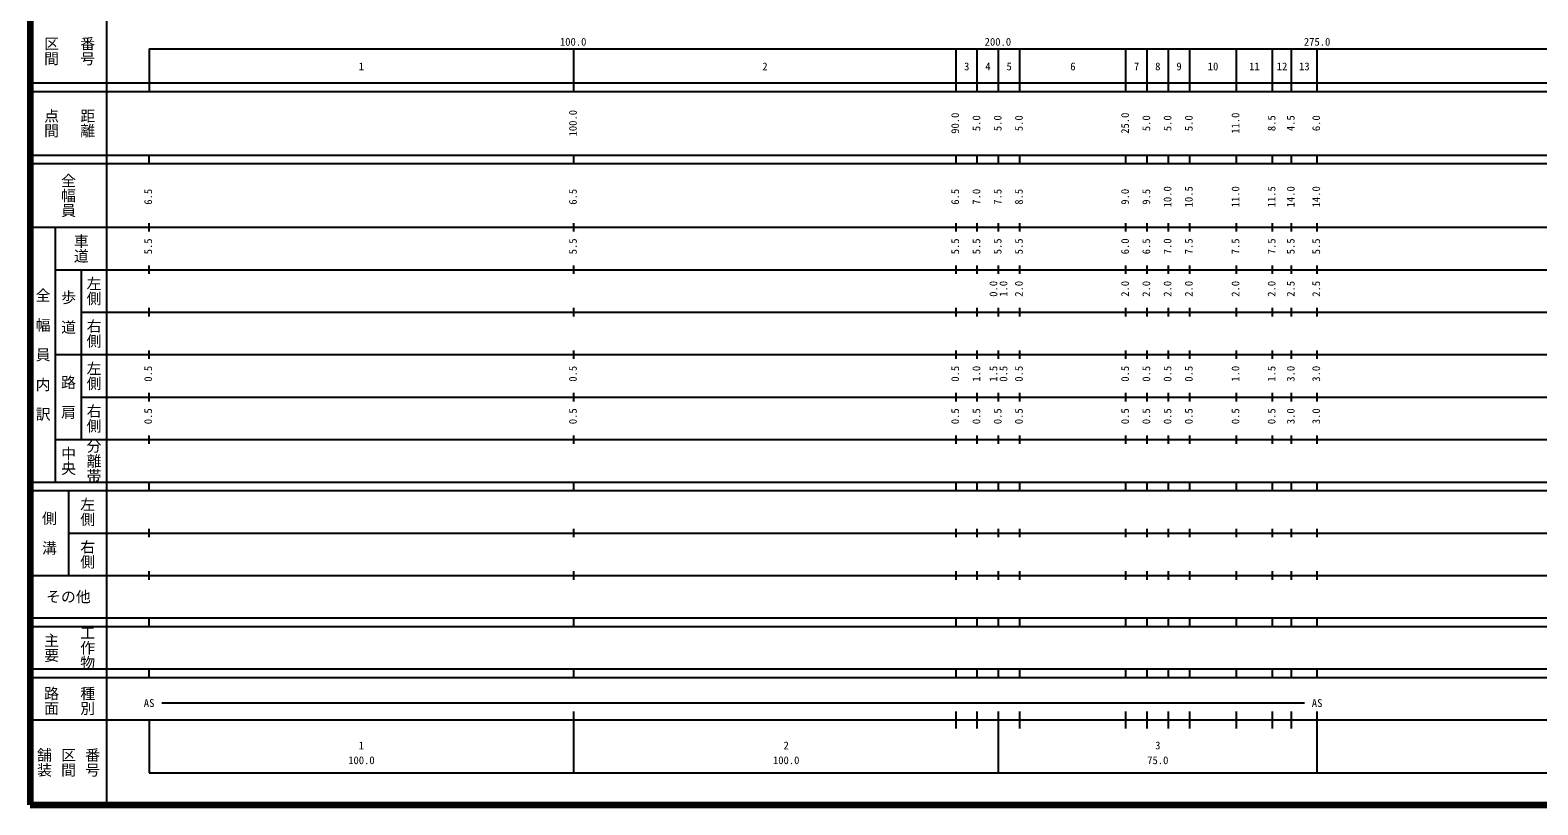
# Model space of a CAD drawing. Units: millimetres on the paper, enlarged 1000 times. Extents: x 40000 to 680000, y 20000 to 380000.
# Drawn here: x 40000 to 394973, y 20000 to 202409 of the extents above; entities that cross this region are included whole.
import ezdxf
from ezdxf.enums import TextEntityAlignment as Align

# ---------------------------------------------------------------- set-up
doc = ezdxf.new("R2010")
doc.units = ezdxf.units.MM
doc.header["$LTSCALE"] = 1000
doc.layers.add('M-TTL', color=2, linetype='Continuous', lineweight=140)
doc.layers.add('M-TTL-BAND', color=7, linetype='Continuous', lineweight=25)
doc.styles.add('@ＭＳ ゴシック', font='')
doc.styles.add('ＭＳ ゴシック', font='')
doc.styles.get('@ＭＳ ゴシック').set_extended_font_data('@MS Gothic')
doc.styles.get('ＭＳ ゴシック').set_extended_font_data('MS Gothic')

msp = doc.modelspace()

# ---------------------------------------------------------------- linework, layer by layer
at = {"layer": 'M-TTL'}
for p, q in [((40000, 380000), (40000, 20000)), ((40000, 20000), (680000, 20000))]:
    msp.add_line(p, q, dxfattribs=at)
at = {"layer": 'M-TTL-BAND'}
for p, q in [((58000, 370000), (58000, 20000)), ((68000, 198000), (579000, 198000)), ((68000, 198000), (68000, 188000)), ((168000, 188000), (168000, 198000)), ((258000, 188000), (258000, 198000)), ((263000, 188000), (263000, 198000)), ((268000, 188000), (268000, 198000)), ((273000, 188000), (273000, 198000)), ((298000, 188000), (298000, 198000)), ((303000, 188000), (303000, 198000)), ((308000, 188000), (308000, 198000)), ((313000, 188000), (313000, 198000)), ((324000, 188000), (324000, 198000)), ((332500, 188000), (332500, 198000)), ((337000, 188000), (337000, 198000)), ((343000, 188000), (343000, 198000)), ((40000, 190000), (579000, 190000)), ((40000, 188000), (579000, 188000)), ((40000, 173000), (579000, 173000)), ((40000, 171000), (579000, 171000)), ((68000, 171000), (68000, 173000)), ((168000, 171000), (168000, 173000)), ((258000, 171000), (258000, 173000)), ((263000, 171000), (263000, 173000)), ((268000, 171000), (268000, 173000)), ((273000, 171000), (273000, 173000)), ((298000, 171000), (298000, 173000)), ((303000, 171000), (303000, 173000)), ((308000, 171000), (308000, 173000)), ((313000, 171000), (313000, 173000)), ((324000, 171000), (324000, 173000)), ((332500, 171000), (332500, 173000)), ((337000, 171000), (337000, 173000)), ((343000, 171000), (343000, 173000)), ((68000, 155000), (68000, 157000)), ((168000, 155000), (168000, 157000)), ((258000, 155000), (258000, 157000)), ((263000, 155000), (263000, 157000)), ((268000, 155000), (268000, 157000)), ((273000, 155000), (273000, 157000)), ((298000, 155000), (298000, 157000)), ((303000, 155000), (303000, 157000)), ((308000, 155000), (308000, 157000)), ((313000, 155000), (313000, 157000)), ((324000, 155000), (324000, 157000)), ((332500, 155000), (332500, 157000)), ((337000, 155000), (337000, 157000)), ((343000, 155000), (343000, 157000)), ((40000, 156000), (579000, 156000)), ((46000, 96000), (46000, 156000)), ((46000, 146000), (579000, 146000)), ((52000, 146000), (52000, 106000)), ((68000, 145000), (68000, 147000)), ((168000, 145000), (168000, 147000)), ((258000, 145000), (258000, 147000)), ((263000, 145000), (263000, 147000)), ((268000, 145000), (268000, 147000)), ((273000, 145000), (273000, 147000)), ((298000, 145000), (298000, 147000)), ((303000, 145000), (303000, 147000)), ((308000, 145000), (308000, 147000)), ((313000, 145000), (313000, 147000)), ((324000, 145000), (324000, 147000)), ((332500, 145000), (332500, 147000)), ((337000, 145000), (337000, 147000)), ((343000, 145000), (343000, 147000)), ((52000, 136000), (579000, 136000)), ((68000, 135000), (68000, 137000)), ((168000, 135000), (168000, 137000)), ((258000, 135000), (258000, 137000)), ((263000, 135000), (263000, 137000)), ((268000, 135000), (268000, 137000)), ((273000, 135000), (273000, 137000)), ((298000, 135000), (298000, 137000)), ((303000, 135000), (303000, 137000)), ((308000, 135000), (308000, 137000)), ((313000, 135000), (313000, 137000)), ((324000, 135000), (324000, 137000)), ((332500, 135000), (332500, 137000)), ((337000, 135000), (337000, 137000)), ((343000, 135000), (343000, 137000)), ((46000, 126000), (579000, 126000)), ((68000, 125000), (68000, 127000)), ((168000, 125000), (168000, 127000)), ((258000, 125000), (258000, 127000)), ((263000, 125000), (263000, 127000)), ((268000, 125000), (268000, 127000)), ((273000, 125000), (273000, 127000)), ((298000, 125000), (298000, 127000)), ((303000, 125000), (303000, 127000)), ((308000, 125000), (308000, 127000)), ((313000, 125000), (313000, 127000)), ((324000, 125000), (324000, 127000)), ((332500, 125000), (332500, 127000)), ((337000, 125000), (337000, 127000)), ((343000, 125000), (343000, 127000)), ((52000, 116000), (579000, 116000)), ((68000, 115000), (68000, 117000)), ((168000, 115000), (168000, 117000)), ((258000, 115000), (258000, 117000)), ((263000, 115000), (263000, 117000)), ((268000, 115000), (268000, 117000)), ((273000, 115000), (273000, 117000)), ((298000, 115000), (298000, 117000)), ((303000, 115000), (303000, 117000)), ((308000, 115000), (308000, 117000)), ((313000, 115000), (313000, 117000)), ((324000, 115000), (324000, 117000)), ((332500, 115000), (332500, 117000)), ((337000, 115000), (337000, 117000)), ((343000, 115000), (343000, 117000)), ((68000, 105000), (68000, 107000)), ((168000, 105000), (168000, 107000)), ((258000, 105000), (258000, 107000)), ((263000, 105000), (263000, 107000)), ((268000, 105000), (268000, 107000)), ((273000, 105000), (273000, 107000)), ((298000, 105000), (298000, 107000)), ((303000, 105000), (303000, 107000)), ((308000, 105000), (308000, 107000)), ((313000, 105000), (313000, 107000)), ((324000, 105000), (324000, 107000)), ((332500, 105000), (332500, 107000)), ((337000, 105000), (337000, 107000)), ((343000, 105000), (343000, 107000)), ((46000, 106000), (579000, 106000)), ((40000, 96000), (579000, 96000)), ((68000, 94000), (68000, 96000)), ((168000, 94000), (168000, 96000)), ((258000, 94000), (258000, 96000)), ((263000, 94000), (263000, 96000)), ((268000, 94000), (268000, 96000)), ((273000, 94000), (273000, 96000)), ((298000, 94000), (298000, 96000)), ((303000, 94000), (303000, 96000)), ((308000, 94000), (308000, 96000)), ((313000, 94000), (313000, 96000)), ((324000, 94000), (324000, 96000)), ((332500, 94000), (332500, 96000)), ((337000, 94000), (337000, 96000)), ((343000, 94000), (343000, 96000)), ((40000, 94000), (579000, 94000)), ((49000, 94000), (49000, 74000)), ((49000, 84000), (579000, 84000)), ((68000, 83000), (68000, 85000)), ((168000, 83000), (168000, 85000)), ((258000, 83000), (258000, 85000)), ((263000, 83000), (263000, 85000)), ((268000, 83000), (268000, 85000)), ((273000, 83000), (273000, 85000)), ((298000, 83000), (298000, 85000)), ((303000, 83000), (303000, 85000)), ((308000, 83000), (308000, 85000)), ((313000, 83000), (313000, 85000)), ((324000, 83000), (324000, 85000)), ((332500, 83000), (332500, 85000)), ((337000, 83000), (337000, 85000)), ((343000, 83000), (343000, 85000)), ((68000, 73000), (68000, 75000)), ((168000, 73000), (168000, 75000)), ((258000, 73000), (258000, 75000)), ((263000, 73000), (263000, 75000)), ((268000, 73000), (268000, 75000)), ((273000, 73000), (273000, 75000)), ((298000, 73000), (298000, 75000)), ((303000, 73000), (303000, 75000)), ((308000, 73000), (308000, 75000)), ((313000, 73000), (313000, 75000)), ((324000, 73000), (324000, 75000)), ((332500, 73000), (332500, 75000)), ((337000, 73000), (337000, 75000)), ((343000, 73000), (343000, 75000)), ((40000, 74000), (579000, 74000)), ((40000, 64000), (579000, 64000)), ((68000, 62000), (68000, 64000)), ((168000, 62000), (168000, 64000)), ((258000, 62000), (258000, 64000)), ((263000, 62000), (263000, 64000)), ((268000, 62000), (268000, 64000)), ((273000, 62000), (273000, 64000)), ((298000, 62000), (298000, 64000)), ((303000, 62000), (303000, 64000)), ((308000, 62000), (308000, 64000)), ((313000, 62000), (313000, 64000)), ((324000, 62000), (324000, 64000)), ((332500, 62000), (332500, 64000)), ((337000, 62000), (337000, 64000)), ((343000, 62000), (343000, 64000)), ((40000, 62000), (579000, 62000)), ((40000, 52000), (579000, 52000)), ((40000, 50000), (579000, 50000)), ((68000, 50000), (68000, 52000)), ((168000, 50000), (168000, 52000)), ((258000, 50000), (258000, 52000)), ((263000, 50000), (263000, 52000)), ((268000, 50000), (268000, 52000)), ((273000, 50000), (273000, 52000)), ((298000, 50000), (298000, 52000)), ((303000, 50000), (303000, 52000)), ((308000, 50000), (308000, 52000)), ((313000, 50000), (313000, 52000)), ((324000, 50000), (324000, 52000)), ((332500, 50000), (332500, 52000)), ((337000, 50000), (337000, 52000)), ((343000, 50000), (343000, 52000)), ((71000, 44000), (340000, 44000)), ((40000, 40000), (579000, 40000)), ((68000, 40000), (68000, 27500)), ((168000, 27500), (168000, 42000)), ((258000, 38000), (258000, 42000)), ((263000, 38000), (263000, 42000)), ((268000, 27500), (268000, 42000)), ((273000, 38000), (273000, 42000)), ((298000, 38000), (298000, 42000)), ((303000, 38000), (303000, 42000)), ((308000, 38000), (308000, 42000)), ((313000, 38000), (313000, 42000)), ((324000, 38000), (324000, 42000)), ((332500, 38000), (332500, 42000)), ((337000, 38000), (337000, 42000)), ((343000, 27500), (343000, 42000)), ((68000, 27500), (579000, 27500))]:
    msp.add_line(p, q, dxfattribs=at)

# ---------------------------------------------------------------- texts
at = {"layer": 'M-TTL-BAND', "style": '@ＭＳ ゴシック'}
for s, p in [('区間', (45000, 197500)), ('番号', (53500, 197500)), ('点間', (45000, 180500)), ('距離', (53500, 180500)), ('全幅員', (49000, 163500)), ('車道', (52000, 151000)), ('左側', (55000, 141000)), ('全\u3000幅\u3000員\u3000内\u3000訳', (43000, 126000)), ('歩\u3000道', (49000, 136000)), ('右側', (55000, 131000)), ('左側', (55000, 121000)), ('路\u3000肩', (49000, 116000)), ('右側', (55000, 111000)), ('中央', (49000, 101000)), ('分離帯', (55000, 101000)), ('左側', (53500, 89000)), ('側\u3000溝', (44500, 84000)), ('右側', (53500, 79000)), ('主要', (45000, 57000)), ('工作物', (53500, 57000)), ('路面', (45000, 44500)), ('種別', (53500, 44500)), ('舗装', (43333, 30000)), ('区間', (49000, 30000)), ('番号', (54667, 30000))]:
    msp.add_text(s, height=2566, rotation=270, dxfattribs=at).set_placement(p, align=Align.MIDDLE_CENTER)
at = {"layer": 'M-TTL-BAND', "style": 'ＭＳ ゴシック'}
for s, p in [('100.0', (167844, 198195)), ('200.0', (267844, 198195)), ('275.0', (343000, 198195)), ('1', (118000, 192405)), ('2', (213000, 192405)), ('3', (260500, 192405)), ('4', (265500, 192405)), ('5', (270500, 192405)), ('6', (285500, 192405)), ('7', (300500, 192405)), ('8', (305500, 192405)), ('9', (310500, 192405)), ('10', (318500, 192405)), ('11', (328250, 192405)), ('12', (334750, 192405)), ('13', (340000, 192405)), ('AS', (68000, 42500)), ('AS', (343000, 42500)), ('1', (118000, 32523)), ('2', (218000, 32523)), ('3', (305500, 32523)), ('100.0', (118000, 29033)), ('100.0', (218000, 29033)), ('75.0', (305500, 29033))]:
    msp.add_text(s, height=1833, dxfattribs=at).set_placement(p, align=Align.BOTTOM_CENTER)
for s, p in [('100.0', (169247, 180500)), ('90.0', (259247, 180500)), ('5.0', (264247, 180500)), ('5.0', (269247, 180500)), ('5.0', (274247, 180500)), ('25.0', (299247, 180500)), ('5.0', (304247, 180500)), ('5.0', (309247, 180500)), ('5.0', (314247, 180500)), ('11.0', (325247, 180500)), ('8.5', (333747, 180500)), ('4.5', (338247, 180500)), ('6.0', (344247, 180500)), ('6.5', (69247, 163174)), ('6.5', (169247, 163174)), ('6.5', (259247, 163174)), ('7.0', (264247, 163174)), ('7.5', (269247, 163174)), ('8.5', (274247, 163174)), ('9.0', (299247, 163174)), ('9.5', (304247, 163174)), ('10.0', (309247, 163174)), ('10.5', (314247, 163174)), ('11.0', (325247, 163174)), ('11.5', (333747, 163174)), ('14.0', (338247, 163174)), ('14.0', (344247, 163174)), ('5.5', (69247, 151500)), ('5.5', (169247, 151500)), ('5.5', (259247, 151500)), ('5.5', (264247, 151500)), ('5.5', (269247, 151500)), ('5.5', (274247, 151500)), ('6.0', (299247, 151500)), ('6.5', (304247, 151500)), ('7.0', (309247, 151500)), ('7.5', (314247, 151500)), ('7.5', (325247, 151500)), ('7.5', (333747, 151500)), ('5.5', (338247, 151500)), ('5.5', (344247, 151500)), ('0.0', (268247, 141500)), ('1.0', (270617, 141500)), ('2.0', (274247, 141500)), ('2.0', (299247, 141500)), ('2.0', (304247, 141500)), ('2.0', (309247, 141500)), ('2.0', (314247, 141500)), ('2.0', (325247, 141500)), ('2.0', (333747, 141500)), ('2.5', (338247, 141500)), ('2.5', (344247, 141500)), ('0.5', (69247, 121500)), ('0.5', (169247, 121500)), ('0.5', (259247, 121500)), ('1.0', (264247, 121500)), ('1.5', (268247, 121500)), ('0.5', (270617, 121500)), ('0.5', (274247, 121500)), ('0.5', (299247, 121500)), ('0.5', (304247, 121500)), ('0.5', (309247, 121500)), ('0.5', (314247, 121500)), ('1.0', (325247, 121500)), ('1.5', (333747, 121500)), ('3.0', (338247, 121500)), ('3.0', (344247, 121500)), ('0.5', (69247, 111500)), ('0.5', (169247, 111500)), ('0.5', (259247, 111500)), ('0.5', (264247, 111500)), ('0.5', (269247, 111500)), ('0.5', (274247, 111500)), ('0.5', (299247, 111500)), ('0.5', (304247, 111500)), ('0.5', (309247, 111500)), ('0.5', (314247, 111500)), ('0.5', (325247, 111500)), ('0.5', (333747, 111500)), ('3.0', (338247, 111500)), ('3.0', (344247, 111500))]:
    msp.add_text(s, height=1833, rotation=90, dxfattribs=at).set_placement(p, align=Align.BOTTOM_CENTER)
msp.add_text('その他', height=2566, dxfattribs=at).set_placement((49000, 69000), align=Align.MIDDLE_CENTER)

doc.saveas('drawing.dxf')
